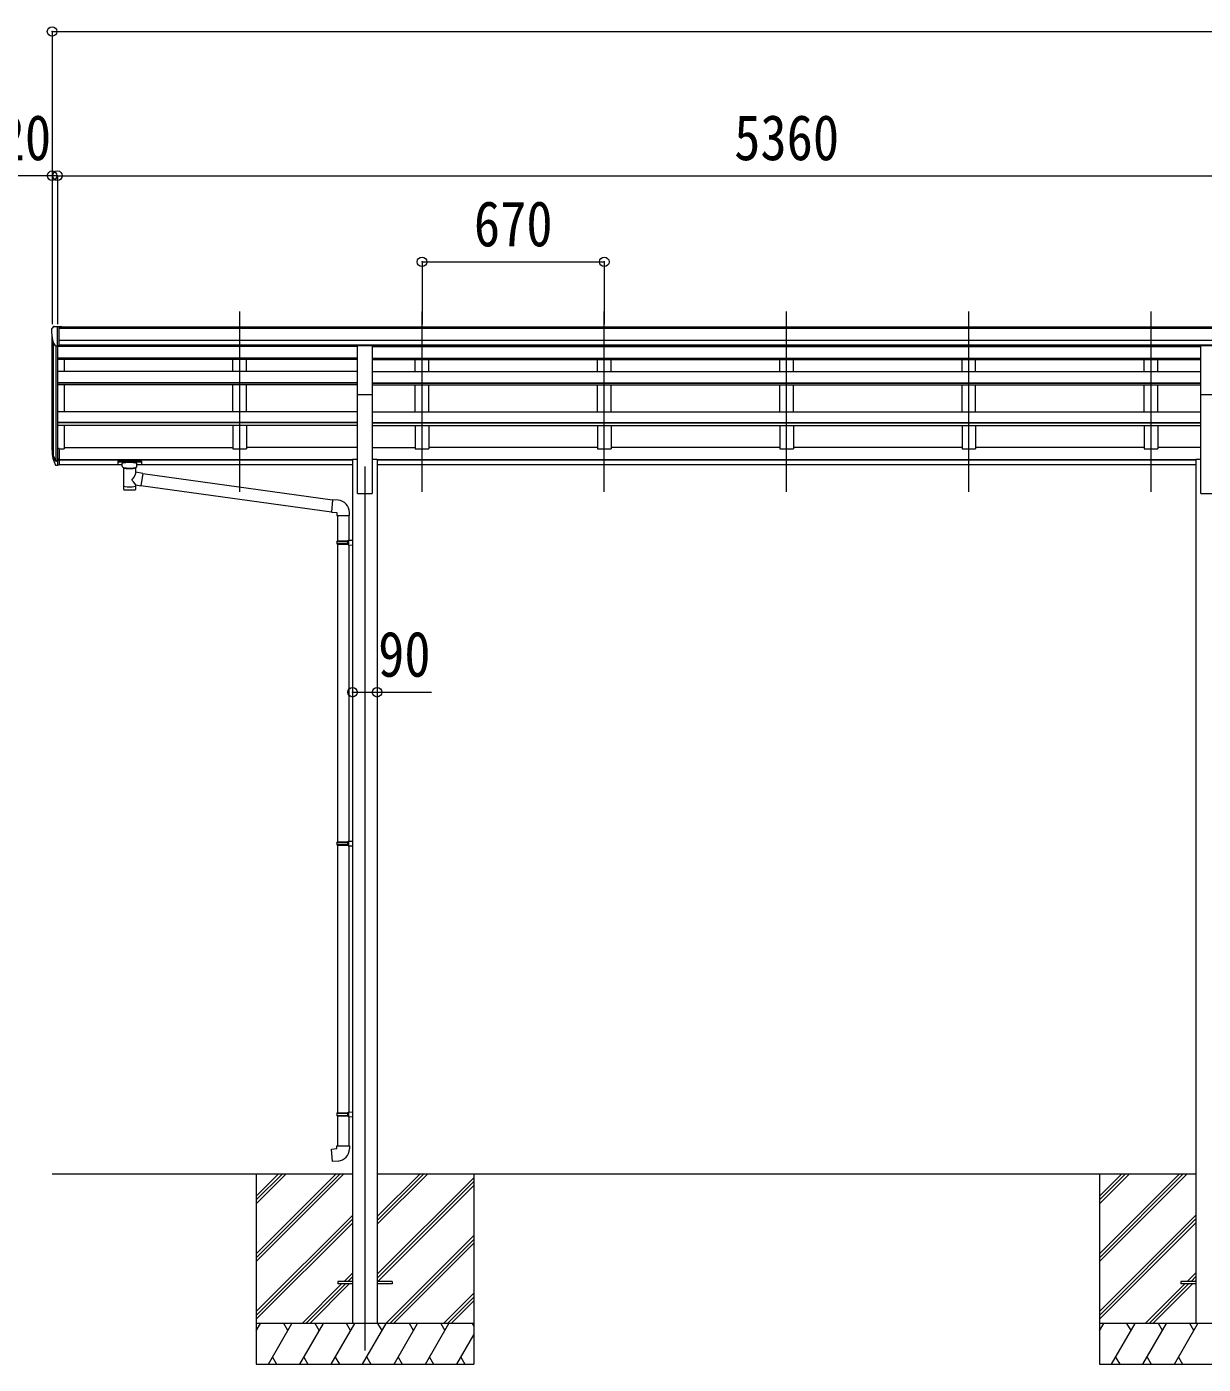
# Model space of a CAD drawing. Units: millimetres at full size. Extents: x -9783 to 9892, y -6828 to 6752.
# Drawn here: x -2438 to 1887, y -4323 to 593 of the extents above; entities that cross this region are included whole.
import ezdxf
from ezdxf.enums import TextEntityAlignment as Align

# ---------------------------------------------------------------- set-up
doc = ezdxf.new("R2010")
doc.units = ezdxf.units.MM
doc.header["$LTSCALE"] = 35
doc.header["$PDMODE"] = 32
doc.header["$PDSIZE"] = 35
for name, color, linetype, lineweight in [('0-0_0', 7, 'Continuous', 9), ('0-1_本体', 4, 'Continuous', 9), ('0-2_部品', 7, 'Continuous', 9), ('0-8_PARTS2', 2, 'Continuous', 9), ('0-A_寸法', 6, 'Continuous', 9)]:
    doc.layers.add(name, color=color, linetype=linetype, lineweight=lineweight)
doc.styles.add('ＭＳ ゴシック', font='')
doc.styles.get('ＭＳ ゴシック').set_extended_font_data('MS Gothic')

msp = doc.modelspace()

# ---------------------------------------------------------------- linework, layer by layer
at = {"layer": '0-0_0'}
for p, q in [((-2345.3, -3623.2), (-1240.1, -3623.2)), ((-1594.9, -3623.2), (-1594.9, -4323.19)), ((-1594.9, -3917.37), (-1300.72, -3623.2)), ((-1594.9, -3931.51), (-1286.58, -3623.2)), ((-1594.9, -3945.66), (-1272.43, -3623.2)), ((-1594.9, -3733.53), (-1484.57, -3623.2)), ((-1594.9, -3719.38), (-1498.71, -3623.2)), ((-1594.9, -3705.24), (-1512.85, -3623.2)), ((-1149.7, -3808.82), (-964.07, -3623.2)), ((-1149.7, -3794.68), (-978.21, -3623.2)), ((-1149.7, -3780.54), (-992.35, -3623.2)), ((-1149.7, -3623.2), (1859.5, -3623.2)), ((-794.9, -3623.2), (-794.9, -4323.19)), ((1504.7, -3623.2), (1504.7, -4323.19)), ((1504.7, -3917.37), (1798.88, -3623.2)), ((1504.7, -3931.51), (1813.02, -3623.2)), ((1504.7, -3945.66), (1827.17, -3623.2)), ((1504.7, -3733.53), (1615.03, -3623.2)), ((1504.7, -3719.38), (1600.89, -3623.2)), ((1504.7, -3705.24), (1586.75, -3623.2)), ((-1149.7, -3992.67), (-794.9, -3637.87)), ((-1149.7, -4006.81), (-794.9, -3652.02)), ((-1147.44, -4018.7), (-794.9, -3666.16)), ((-1594.9, -4129.5), (-1240.1, -3774.71)), ((1504.7, -4129.5), (1859.5, -3774.71)), ((-1594.9, -4143.65), (-1240.1, -3788.85)), ((-1594.9, -4157.79), (-1240.1, -3802.99)), ((1504.7, -4143.65), (1859.5, -3788.85)), ((1504.7, -4157.79), (1859.5, -3802.99)), ((-1118.09, -4173.19), (-794.9, -3850.01)), ((-1103.95, -4173.19), (-794.9, -3864.15)), ((-1089.8, -4173.19), (-794.9, -3878.29)), ((-1426.46, -4173.19), (-1280.96, -4027.7)), ((-1412.31, -4173.19), (-1266.81, -4027.7)), ((-1398.17, -4173.19), (-1252.67, -4027.7)), ((-1271.96, -4018.7), (-1240.1, -3986.84)), ((-1257.81, -4018.7), (-1240.1, -4000.98)), ((-1243.67, -4018.7), (-1240.1, -4015.12)), ((1673.14, -4173.19), (1818.64, -4027.7)), ((1687.29, -4173.19), (1832.79, -4027.7)), ((1701.43, -4173.19), (1846.93, -4027.7)), ((1827.64, -4018.7), (1859.5, -3986.84)), ((1841.79, -4018.7), (1859.5, -4000.98)), ((1855.93, -4018.7), (1859.5, -4015.12)), ((-905.96, -4173.19), (-794.9, -4062.14)), ((-891.81, -4173.19), (-794.9, -4076.28)), ((-877.67, -4173.19), (-794.9, -4090.42)), ((-794.9, -4173.19), (-1594.9, -4173.19)), ((-1594.9, -4200.7), (-1579.02, -4173.19)), ((-1550.15, -4323.19), (-1463.55, -4173.19)), ((-1478.55, -4199.18), (-1493.55, -4173.19)), ((-1434.68, -4323.19), (-1348.08, -4173.19)), ((-1363.08, -4199.18), (-1378.08, -4173.19)), ((-1319.21, -4323.19), (-1232.61, -4173.19)), ((-1247.61, -4199.18), (-1262.61, -4173.19)), ((-1203.74, -4323.19), (-1117.14, -4173.19)), ((-1132.14, -4199.18), (-1147.14, -4173.19)), ((-1088.27, -4323.19), (-1001.67, -4173.19)), ((-1016.67, -4199.18), (-1031.67, -4173.19)), ((-972.8, -4323.19), (-886.2, -4173.19)), ((-916.2, -4173.19), (-901.2, -4199.18)), ((-800.73, -4173.19), (-794.9, -4183.29)), ((2304.7, -4173.19), (1504.7, -4173.19)), ((1504.7, -4200.7), (1520.58, -4173.19)), ((1549.45, -4323.19), (1636.05, -4173.19)), ((1621.05, -4199.18), (1606.05, -4173.19)), ((1664.92, -4323.19), (1751.52, -4173.19)), ((1736.52, -4199.18), (1721.52, -4173.19)), ((1780.39, -4323.19), (1866.99, -4173.19)), ((1851.99, -4199.18), (1836.99, -4173.19)), ((-857.33, -4323.19), (-794.9, -4215.06)), ((-1594.9, -4323.19), (-794.9, -4323.19)), ((-1535.15, -4297.22), (-1520.15, -4323.19)), ((-1419.68, -4297.21), (-1404.68, -4323.19)), ((-1304.21, -4297.21), (-1289.21, -4323.19)), ((-1188.74, -4297.21), (-1173.74, -4323.19)), ((-1073.27, -4297.21), (-1058.27, -4323.19)), ((-957.8, -4297.22), (-942.8, -4323.19)), ((-842.33, -4297.22), (-827.33, -4323.19)), ((1504.7, -4323.19), (2304.7, -4323.19)), ((1564.45, -4297.22), (1579.45, -4323.19)), ((1679.92, -4297.21), (1694.92, -4323.19)), ((1795.39, -4297.21), (1810.39, -4323.19))]:
    msp.add_line(p, q, dxfattribs=at)
at = {"layer": '0-1_本体'}
for p, q in [((-2318.8, -510.22), (3018.2, -510.22)), ((-2318.8, -515.56), (3018.2, -515.56)), ((-2345.3, -962.33), (-2345.3, -546.97)), ((-2341.01, -565.77), (-2341.01, -984.33)), ((-2331.3, -581.12), (-2331.3, -1002.34)), ((-2325.3, -581.6), (-2325.3, -957.9)), ((-1222.8, -582.28), (-2325.3, -582.29)), ((-2318.8, -559.09), (3028.2, -559.1)), ((-2318.8, -576.76), (3028.2, -576.76)), ((-1222.8, -579.14), (-2318.8, -579.14)), ((-2300.3, -579.14), (-2300.3, -582.28)), ((-1680.3, -582.28), (-1680.3, -579.14)), ((-1630.3, -582.28), (-1630.3, -579.14)), ((-1167.8, -579.14), (1877.2, -579.14)), ((-1167.8, -582.28), (1877.2, -582.28)), ((-1010.3, -582.28), (-1010.3, -579.14)), ((-960.3, -582.28), (-960.3, -579.14)), ((-340.3, -582.28), (-340.3, -579.14)), ((-290.3, -582.28), (-290.3, -579.14)), ((329.7, -582.28), (329.7, -579.14)), ((379.7, -582.28), (379.7, -579.14)), ((999.7, -582.28), (999.7, -579.14)), ((1049.7, -582.28), (1049.7, -579.14)), ((1669.7, -582.28), (1669.7, -579.26)), ((1719.7, -582.28), (1719.7, -579.26)), ((-1222.8, -625.76), (-2325.3, -625.76)), ((-1222.8, -629.84), (-2325.3, -629.84)), ((-2300.3, -629.87), (-2300.3, -674.86)), ((-1680.3, -674.99), (-1680.3, -629.84)), ((-1630.3, -674.99), (-1630.3, -629.84)), ((-1167.8, -625.76), (1877.2, -625.76)), ((-1167.8, -629.84), (1877.2, -629.84)), ((-1010.3, -674.99), (-1010.3, -629.84)), ((-960.3, -674.99), (-960.3, -629.84)), ((-340.3, -674.99), (-340.3, -629.84)), ((-290.3, -674.99), (-290.3, -629.84)), ((329.7, -674.99), (329.7, -629.84)), ((379.7, -674.99), (379.7, -629.84)), ((999.7, -674.99), (999.7, -629.84)), ((1049.7, -674.99), (1049.7, -629.84)), ((1669.7, -674.99), (1669.7, -629.84)), ((1719.7, -674.99), (1719.7, -629.84)), ((-1222.8, -674.99), (-2325.3, -674.99)), ((-1167.8, -674.99), (1877.2, -674.99)), ((-1222.8, -715.73), (-2325.3, -715.73)), ((-1222.8, -717.22), (-2325.3, -717.22)), ((-1222.8, -724.01), (-2325.3, -724.01)), ((-2300.3, -724.04), (-2300.3, -822.3)), ((-1680.3, -822.3), (-1680.3, -724.01)), ((-1630.3, -822.3), (-1630.3, -724.01)), ((-1222.8, -1123.2), (-1222.8, -710.55)), ((-1167.8, -1123.2), (-1167.8, -710.55)), ((-1167.8, -715.73), (1877.2, -715.73)), ((-1167.8, -717.22), (1877.2, -717.22)), ((-1167.8, -724.01), (1877.2, -724.01)), ((-1010.3, -822.3), (-1010.3, -724.01)), ((-960.3, -822.3), (-960.3, -724.01)), ((-340.3, -822.3), (-340.3, -724.01)), ((-290.3, -822.3), (-290.3, -724.01)), ((329.7, -822.3), (329.7, -724.01)), ((379.7, -822.3), (379.7, -724.01)), ((999.7, -822.3), (999.7, -724.01)), ((1049.7, -822.3), (1049.7, -724.01)), ((1669.7, -822.3), (1669.7, -724.01)), ((1719.7, -822.3), (1719.7, -724.01)), ((1877.2, -1123.2), (1877.2, -710.55)), ((-1222.7, -822.3), (-2325.3, -822.3)), ((-1167.9, -822.3), (1877.2, -822.3)), ((-1222.63, -861.51), (-2325.3, -861.51)), ((-1222.72, -862.99), (-2325.3, -862.99)), ((-1222.7, -872.65), (-2325.3, -872.65)), ((-2300.3, -872.56), (-2300.3, -958.73)), ((-1680.3, -872.65), (-1680.3, -958.73)), ((-1630.3, -872.65), (-1630.3, -958.73)), ((-1167.96, -861.51), (1877.2, -861.51)), ((-1167.9, -872.65), (1877.2, -872.65)), ((-1167.88, -862.99), (1877.2, -862.99)), ((-1010.3, -872.65), (-1010.3, -958.73)), ((-960.3, -872.65), (-960.3, -958.73)), ((-340.3, -872.65), (-340.3, -958.73)), ((-290.3, -872.65), (-290.3, -958.73)), ((329.7, -872.65), (329.7, -958.73)), ((379.7, -872.65), (379.7, -958.73)), ((999.7, -872.65), (999.7, -958.73)), ((1049.7, -872.65), (1049.7, -958.73)), ((1669.7, -872.65), (1669.7, -958.73)), ((1719.7, -872.65), (1719.7, -958.73)), ((-2318.8, -958.73), (-2300.3, -958.73)), ((-2300.3, -953.93), (-1680.3, -953.93)), ((-1680.3, -958.73), (-1630.3, -958.73)), ((-1222.57, -953.93), (-1630.3, -953.93)), ((-1222.57, -953.93), (-1630.3, -953.93)), ((-1168.03, -953.93), (-1010.3, -953.93)), ((-1010.3, -958.73), (-960.3, -958.73)), ((-340.3, -953.93), (-960.3, -953.93)), ((-340.3, -958.73), (-290.3, -958.73)), ((329.7, -953.93), (-290.3, -953.93)), ((329.7, -958.73), (379.7, -958.73)), ((999.7, -953.93), (379.7, -953.93)), ((999.7, -958.73), (1049.7, -958.73)), ((1669.7, -953.93), (1049.7, -953.93)), ((1669.7, -958.73), (1719.7, -958.73)), ((1877.2, -953.93), (1719.7, -953.93)), ((-2318.8, -998.06), (-1240.5, -998.06)), ((-2318.8, -999.42), (-1240.5, -999.42)), ((-2318.8, -1016.79), (-2087.3, -1016.79)), ((-2033.3, -1016.79), (-1240.5, -1016.79)), ((-1240.5, -996.81), (-1222.8, -996.81)), ((-1240.5, -996.81), (-1240.5, -4173.19)), ((-1167.8, -996.81), (-1150.1, -996.81)), ((-1150.1, -996.81), (-1150.1, -4173.19)), ((-1150.1, -998.23), (1859.37, -998.23)), ((-1150.1, -999.61), (1859.5, -999.61)), ((-1150.1, -1016.79), (1859.5, -1016.79)), ((1859.5, -996.81), (1877.2, -996.81)), ((1859.5, -996.81), (1859.5, -4173.19)), ((-1223.06, -1123.2), (-1168.06, -1123.2)), ((1877.2, -1123.2), (1932.2, -1123.2))]:
    msp.add_line(p, q, dxfattribs=at)
at = {"layer": '0-2_部品'}
for p, q in [((-2347.3, -517.98), (-2347.3, -518.61)), ((-2340.39, -509.18), (-2344.46, -514.99)), ((-2337.3, -508.61), (-2339.63, -508.75)), ((-2337.3, -508.61), (-2318.8, -508.61)), ((-2325.3, -581.6), (-2325.3, -508.61)), ((-2318.8, -508.61), (-2308.8, -508.7)), ((-2318.8, -580.6), (-2318.8, -508.61)), ((-2308.8, -510.22), (-2308.8, -508.7)), ((-2332.92, -579.78), (-2342.2, -563.72)), ((-2325.3, -581.6), (-2330.51, -581.28)), ((-2318.8, -580.6), (-2325.3, -580.6)), ((-1222.8, -578.48), (-1167.8, -578.48)), ((-1222.8, -759.41), (-1222.8, -578.48)), ((-1167.8, -759.41), (-1167.8, -578.48)), ((1877.2, -578.48), (1932.2, -578.48)), ((1877.2, -759.41), (1877.2, -578.48)), ((-1222.8, -759.41), (-1167.8, -759.41)), ((1877.2, -759.41), (1932.2, -759.41)), ((-2325.3, -957.9), (-2325.3, -1019.78)), ((-2318.8, -957.9), (-2325.3, -957.9)), ((-2318.8, -957.9), (-2318.8, -1018.96)), ((-2342.91, -983.94), (-2332.74, -1003.11)), ((-2331.73, -1001.86), (-2341.49, -983.45)), ((-2340.32, -1000.79), (-2332.74, -1018.28)), ((-2325.3, -1002.61), (-2330.43, -1002.61)), ((-2325.3, -1004.61), (-2330.14, -1004.61)), ((-2325.3, -1019.78), (-2330.14, -1019.78)), ((-2318.8, -996.21), (-2325.3, -996.21)), ((-2318.8, -1001.61), (-2325.3, -1001.61)), ((-2318.8, -1018.96), (-2325.3, -1018.96)), ((-2103.8, -1004.67), (-2103.8, -1015.43)), ((-2103.8, -1004.87), (-2103.8, -1006.41)), ((-2101.8, -1004.01), (-2018.8, -1004.01)), ((-2101.8, -1006.19), (-2018.8, -1006.19)), ((-2101.8, -1016.1), (-2087.3, -1016.1)), ((-2087.3, -1022.91), (-2087.3, -1012.63)), ((-2083.2, -1027.41), (-2083.22, -1107.7)), ((-2037.4, -1044.98), (-2037.4, -1027.39)), ((-2033.3, -1022.91), (-2033.3, -1012.63)), ((-2033.3, -1016.1), (-2018.8, -1016.1)), ((-2016.8, -1004.67), (-2016.8, -1015.43)), ((-2012.18, -1048.89), (-2037.4, -1044.97)), ((-2012.18, -1048.89), (-2019.2, -1094.15)), ((-2012.18, -1048.89), (-1314.41, -1145.68)), ((-2037.38, -1107.7), (-2037.4, -1091.07)), ((-2037.4, -1091.32), (-2019.2, -1094.15)), ((-1318.42, -1191.51), (-2019.2, -1094.15)), ((-1293.58, -1147.51), (-1314.41, -1145.68)), ((-1298.5, -1203.25), (-1252.5, -1203.25)), ((-1296.5, -1203.25), (-1296.5, -1297.25)), ((-1254.5, -1203.25), (-1254.5, -1294.69)), ((-1252.5, -1203.25), (-1252.5, -1192.34)), ((-1298.5, -1299.25), (-1297.5, -1297.25)), ((-1298.5, -1299.25), (-1254.5, -1299.25)), ((-1298.5, -1299.25), (-1298.5, -1307.25)), ((-1298.5, -1307.25), (-1254.5, -1307.25)), ((-1298.5, -1307.25), (-1297.5, -1309.25)), ((-1297.5, -1297.25), (-1254.5, -1297.25)), ((-1297.5, -1309.25), (-1254.5, -1309.25)), ((-1296.5, -1309.25), (-1296.5, -2403.44)), ((-1258.98, -1299.25), (-1259.4, -1297.25)), ((-1256.5, -1294.75), (-1240.5, -1294.28)), ((-1256.5, -1296.75), (-1256.5, -1294.75)), ((-1256.5, -1296.75), (-1254.5, -1296.75)), ((-1256.5, -1311.75), (-1256.5, -1309.75)), ((-1256.5, -1311.75), (-1240.5, -1312.22)), ((-1254.5, -1311.81), (-1254.5, -2400.88)), ((-1240.5, -1294.28), (-1240.5, -1312.22)), ((-1298.5, -2405.44), (-1297.5, -2403.44)), ((-1298.5, -2405.44), (-1254.5, -2405.44)), ((-1298.5, -2405.44), (-1298.5, -2413.44)), ((-1297.5, -2403.44), (-1254.5, -2403.44)), ((-1258.98, -2405.44), (-1259.4, -2403.44)), ((-1256.5, -2400.94), (-1240.5, -2400.47)), ((-1256.5, -2402.94), (-1256.5, -2400.94)), ((-1256.5, -2402.94), (-1254.5, -2402.94)), ((-1240.5, -2400.47), (-1240.5, -2418.41)), ((-1298.5, -2413.44), (-1254.5, -2413.44)), ((-1298.5, -2413.44), (-1297.5, -2415.44)), ((-1297.5, -2415.44), (-1254.5, -2415.44)), ((-1296.5, -2415.44), (-1296.5, -3398.6)), ((-1256.5, -2417.94), (-1256.5, -2415.94)), ((-1256.5, -2417.94), (-1240.5, -2418.41)), ((-1254.5, -2418), (-1254.5, -3396.04)), ((-1298.5, -3400.6), (-1297.5, -3398.6)), ((-1298.5, -3400.6), (-1254.5, -3400.6)), ((-1298.5, -3400.6), (-1298.5, -3408.6)), ((-1298.5, -3408.6), (-1254.5, -3408.6)), ((-1298.5, -3408.6), (-1297.5, -3410.6)), ((-1297.5, -3398.6), (-1254.5, -3398.6)), ((-1297.5, -3410.6), (-1254.5, -3410.6)), ((-1296.5, -3410.6), (-1296.5, -3520.6)), ((-1258.98, -3400.6), (-1259.4, -3398.6)), ((-1256.5, -3396.1), (-1240.5, -3395.63)), ((-1256.5, -3398.1), (-1256.5, -3396.1)), ((-1256.5, -3398.1), (-1254.5, -3398.1)), ((-1256.5, -3413.1), (-1256.5, -3411.1)), ((-1256.5, -3413.1), (-1240.5, -3413.57)), ((-1254.5, -3413.16), (-1254.5, -3520.6)), ((-1240.5, -3395.63), (-1240.5, -3413.57)), ((-1298.5, -3520.6), (-1252.5, -3520.6)), ((-1298.5, -3530.6), (-1298.5, -3520.6)), ((-1252.5, -3520.6), (-1252.5, -3531.52))]:
    msp.add_line(p, q, dxfattribs=at)
at = {"layer": '0-2_部品', "color": 4}
for p, q in [((-1294.9, -4018.7), (-1294.9, -4027.7)), ((-1240.1, -4018.7), (-1294.9, -4018.7)), ((-1240.1, -4027.7), (-1294.9, -4027.7)), ((-1095.3, -4018.7), (-1150.1, -4018.7)), ((1804.7, -4018.7), (1804.7, -4027.7)), ((1859.5, -4018.7), (1804.7, -4018.7)), ((1859.5, -4027.7), (1804.7, -4027.7))]:
    msp.add_line(p, q, dxfattribs=at)
at = {"layer": '0-2_部品'}
for points in [[(-2103.8, -1004.67), (-2103.76, -1004.48), (-2103.68, -1004.34), (-2103.58, -1004.25), (-2103.48, -1004.19), (-2103.36, -1004.14), (-2103.06, -1004.08), (-2102.57, -1004.03), (-2102.03, -1004.01), (-2101.8, -1004.01)], [(-2103.8, -1015.43), (-2103.76, -1015.63), (-2103.68, -1015.77), (-2103.58, -1015.86), (-2103.48, -1015.92), (-2103.36, -1015.97), (-2103.06, -1016.03), (-2102.57, -1016.08), (-2102.03, -1016.1), (-2101.8, -1016.1)], [(-2087.26, -1022.85), (-2087.28, -1023.2), (-2087.04, -1024.16), (-2086.52, -1025.05), (-2085.71, -1025.88), (-2084.6, -1026.68), (-2083.2, -1027.41)], [(-2037.4, -1027.39), (-2037.17, -1027.3), (-2035.81, -1026.57), (-2034.7, -1025.72), (-2033.94, -1024.85), (-2033.48, -1023.95), (-2033.31, -1023.07)], [(-2018.8, -1004.01), (-2018.45, -1004.01), (-2017.92, -1004.04), (-2017.47, -1004.09), (-2017.16, -1004.17), (-2016.99, -1004.27), (-2016.87, -1004.41), (-2016.81, -1004.58), (-2016.8, -1004.67)], [(-2018.8, -1016.1), (-2018.45, -1016.09), (-2017.92, -1016.07), (-2017.47, -1016.02), (-2017.16, -1015.94), (-2016.99, -1015.84), (-2016.87, -1015.7), (-2016.81, -1015.52), (-2016.8, -1015.43)], [(-1314.41, -1145.68), (-1318.42, -1191.51), (-1298.5, -1193.25), (-1298.5, -1203.25)], [(-1258.98, -1299.25), (-1258.98, -1307.25), (-1259.4, -1309.25)], [(-1256.5, -1309.75), (-1254.5, -1309.75), (-1254.5, -1296.75)], [(-1258.98, -2405.44), (-1258.98, -2413.44), (-1259.4, -2415.44)], [(-1256.5, -2415.94), (-1254.5, -2415.94), (-1254.5, -2402.94)], [(-1258.98, -3400.6), (-1258.98, -3408.6), (-1259.4, -3410.6)], [(-1256.5, -3411.1), (-1254.5, -3411.1), (-1254.5, -3398.1)], [(-1293.58, -3576.34), (-1314.41, -3578.17), (-1318.42, -3532.34), (-1298.5, -3530.6)]]:
    msp.add_lwpolyline(points, dxfattribs=at)
at = {"layer": '0-2_部品', "color": 4}
msp.add_lwpolyline([(-1095.3, -4018.7), (-1095.3, -4027.7), (-1150.1, -4027.7)], dxfattribs=at)
at = {"layer": '0-2_部品'}
for centre, radius, start, end in [((-2344.3, -517.98), 3, 93, 180), ((-2145.3, -518.61), 202, 180, 192.90261), ((-2339.57, -509.75), 1, 93.5, 145), ((-2330.32, -578.28), 3, 210, 266.5), ((-2256.64, -961.77), 89.07, 174.49576, 194.41188), ((-2257.35, -957.49), 88.05, 177.22392, 197.21071), ((-2212.08, -964.72), 133.22, 183.27987, 195.71302), ((-2330.14, -1001.61), 3, 210, 270), ((-2330.14, -1016.78), 3, 210, 270), ((-2330.43, -1001.11), 1.5, 210, 270), ((-1297.5, -1192.34), 45, 0, 85), ((-1297.5, -3531.52), 45, 275, 0)]:
    msp.add_arc(centre, radius, start, end, dxfattribs=at)
for centre, major_axis, ratio, start_param, end_param in [((-2101.8, -1006.41), (2, 0), 0.109601, 1.5707963, 3.1415927), ((-2060.3, -1012.63), (27, 0), 0.122176, 6.2831853, 9.424778), ((-2060.29, -1027.86), (-22.91, 0.42), 0.072511, 0.0008029, 1.5715993), ((-2060.29, -1029.48), (-22.91, 0.42), 0.072511, 0.0008029, 1.5715993), ((-2060.31, -1027.86), (22.92, 0.42), 0.07247, 4.71158, 6.2823764), ((-2060.31, -1029.48), (22.92, 0.42), 0.07247, 4.71158, 6.2823764), ((-2049.3, -1022.91), (16, 0), 0.361356, 6.2636979, 6.2831853), ((-2018.8, -1006.41), (2, 0), 0.109601, 0, 1.5707963), ((-2060.3, -1071.52), (-22.81, -26.62), 0.234429, 1.6855472, 3.1268519), ((-2057.74, -1068.87), (20.32, -22.25), 0.045535, 0.0389954, 1.3075346), ((-2060.3, -1107.7), (22.92, 0), 0.101955, 3.1415499, 6.2833984), ((-2060.3, -1095.26), (22.91, 0), 0.122865, 3.1415927, 6.2831853)]:
    msp.add_ellipse(centre, major_axis=major_axis, ratio=ratio, start_param=start_param, end_param=end_param, dxfattribs=at)
at = {"layer": '0-8_PARTS2'}
for p, q in [((-1655.3, -1116.99), (-1655.3, -454.46)), ((-985.3, -1116.99), (-985.3, -454.46)), ((-315.3, -1116.99), (-315.3, -454.46)), ((354.7, -1116.99), (354.7, -454.46)), ((1024.7, -1116.99), (1024.7, -454.46)), ((1694.7, -1116.99), (1694.7, -454.46)), ((-1195.3, -1023.2), (-1195.3, -4273.19))]:
    msp.add_line(p, q, dxfattribs=at)
at = {"layer": '0-A_寸法'}
for p, q in [((-2345.3, 575.02), (-2345.3, -500.55)), ((-2345.3, 575.02), (8414.7, 575.02)), ((-2345.3, 45.07), (-2545.3, 45.07)), ((-2345.3, 45.07), (-2345.3, -500.55)), ((-2325.3, 45.07), (-2345.3, 45.07)), ((-2325.3, 45.07), (-2325.3, -500.55)), ((-2325.3, 45.07), (3034.7, 45.07)), ((-2325.3, 45.07), (-2325.3, -500.55)), ((-985.3, -271.55), (-985.3, -500.55)), ((-985.3, -271.55), (-315.3, -271.55)), ((-315.3, -271.55), (-315.3, -500.55)), ((-1240.5, -1853.38), (-1150.5, -1853.38)), ((-1150.5, -1853.38), (-950.5, -1853.38))]:
    msp.add_line(p, q, dxfattribs=at)
for p in [(-2345.3, 575.02), (-2345.3, 45.07), (-2325.3, 45.07), (-985.3, -271.55), (-315.3, -271.55), (-1240.5, -1853.38), (-1150.5, -1853.38)]:
    msp.add_point(p, dxfattribs=at)

# ---------------------------------------------------------------- texts
at = {"layer": '0-A_寸法', "color": 7, "style": 'ＭＳ ゴシック', "width": 0.85}
for s, p in [('20', (-2541.55, 52.07)), ('5360', (162.2, 52.07)), ('670', (-794.67, -264.55)), ('90', (-1146.75, -1846.38))]:
    msp.add_text(s, height=166.8, dxfattribs=at).set_placement(p, align=Align.BOTTOM_LEFT)

doc.saveas('drawing.dxf')
